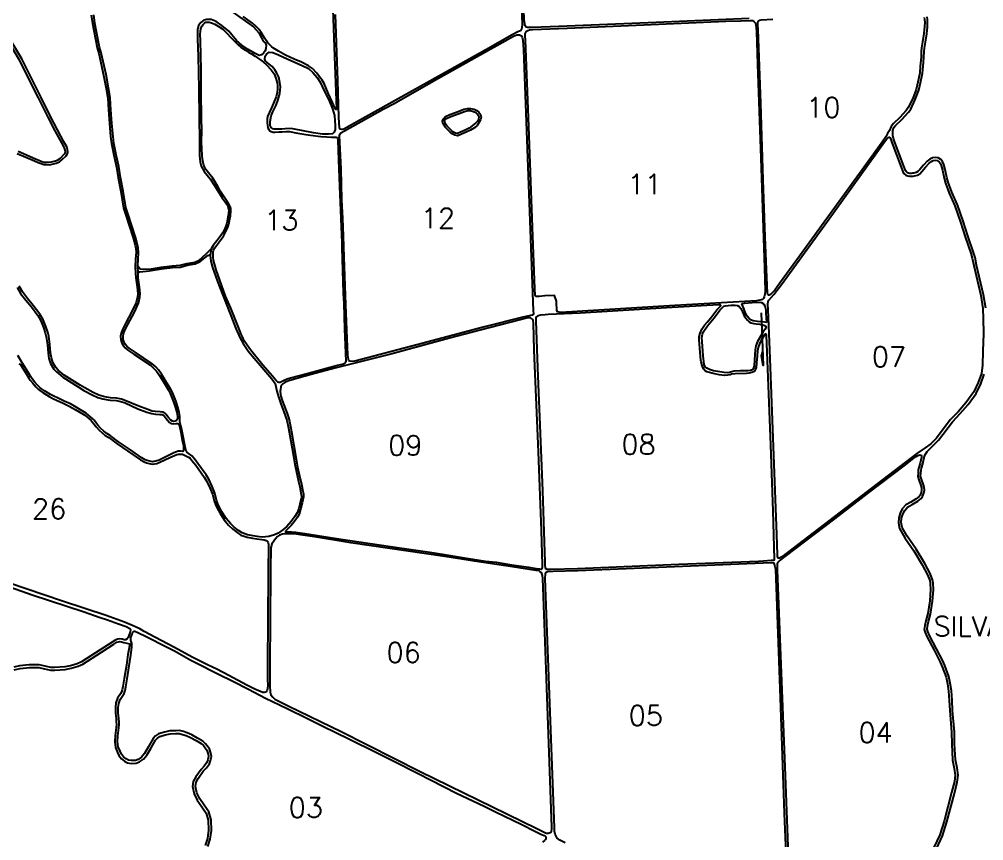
# Model space of a CAD drawing. Header units: millimetres. Extents: x 737971 to 745321, y 7825404 to 7835799.
# Drawn here: x 741548 to 743748, y 7827369 to 7829242 of the extents above; entities that cross this region are included whole.
import ezdxf
from ezdxf.enums import TextEntityAlignment as Align

# ---------------------------------------------------------------- set-up
doc = ezdxf.new("R2010")
doc.units = ezdxf.units.MM
for name, color, linetype in [('01140001341', 1, 'Continuous'), ('01140001341003', 5, 'Continuous'), ('01140001341004', 5, 'Continuous'), ('01140001341005', 5, 'Continuous'), ('01140001341006', 5, 'Continuous'), ('01140001341007', 5, 'Continuous'), ('01140001341008', 5, 'Continuous'), ('01140001341009', 5, 'Continuous'), ('01140001341010', 5, 'Continuous'), ('01140001341011', 5, 'Continuous'), ('01140001341012', 5, 'Continuous'), ('01140001341013', 5, 'Continuous'), ('01140001341015', 5, 'Continuous'), ('01140001341016', 5, 'Continuous'), ('01140001341017', 5, 'Continuous'), ('01140001341023', 5, 'Continuous'), ('01140001341026', 5, 'Continuous'), ('01140001341028', 5, 'Continuous'), ('MATO', 3, 'Continuous'), ('TEXTO', 7, 'Continuous')]:
    doc.layers.add(name, color=color, linetype=linetype)
doc.styles.add('Simplex', font='simplex.shx')

msp = doc.modelspace()

# ---------------------------------------------------------------- linework, layer by layer
at = {"layer": '01140001341'}
for points in [[(742022.1, 7829267.3), (742069.3, 7829233.4), (742082.3, 7829224.8), (742094.4, 7829210.8), (742100.6, 7829199.7), (742104.1, 7829192.3), (742109.4, 7829187.3), (742111, 7829182.6), (742110.4, 7829175.4), (742109, 7829169.8), (742104.8, 7829164.4), (742100.6, 7829160.7), (742095.1, 7829159.6), (742084.6, 7829164.2), (742069.9, 7829173.3), (742055.6, 7829182.8), (742043.5, 7829193.7), (742025.6, 7829214.6), (742009.8, 7829227.6), (741996.8, 7829237), (741985.3, 7829241.1), (741975.2, 7829241), (741969.2, 7829239.5), (741962.2, 7829234.8), (741956.6, 7829227.9), (741954.3, 7829218.1), (741954.1, 7829197.4), (741955.9, 7829156.7), (741957.5, 7829083.8), (741958.5, 7829015.5), (741958.7, 7828967.8), (741958.9, 7828931.5), (741960.1, 7828916), (741962.5, 7828906.8), (741969.5, 7828894.7), (741983.6, 7828878.3), (741993.5, 7828863.1), (742010.3, 7828834.9), (742022.6, 7828817.6), (742025.9, 7828806.8), (742024.5, 7828794.6), (742021.2, 7828777.3), (742017.1, 7828764.1), (742011.1, 7828754), (742003.7, 7828743.2), (741990, 7828725.7), (741985.7, 7828718.2), (741983.5, 7828703.4), (741985.1, 7828690.2), (741988.8, 7828676.1), (742000.1, 7828644.1), (742012, 7828612.4), (742030.1, 7828566.3), (742041.7, 7828536.6), (742051.4, 7828515), (742058.9, 7828502.9), (742070.8, 7828484.3), (742110, 7828438.3), (742124.3, 7828422.2), (742131.8, 7828411.1), (742135.1, 7828394.1), (742138.9, 7828380.6), (742144.6, 7828364.8), (742151.7, 7828347), (742158.1, 7828327.4), (742161.9, 7828309.4), (742170.5, 7828262.8), (742177, 7828223.3), (742184.6, 7828187.8), (742187.8, 7828175.6), (742191.1, 7828157.9), (742191.4, 7828153), (742190.8, 7828148), (742189.5, 7828143.1), (742185.2, 7828126.6), (742181.5, 7828116.6), (742176.4, 7828107.8), (742168.4, 7828096.3), (742157.9, 7828085), (742148.9, 7828077.5), (742138.7, 7828070.3), (742129.7, 7828066), (742117, 7828062.8), (742101.8, 7828061.3), (742090.5, 7828062.7), (742081, 7828064.2), (742068.8, 7828066.5), (742062.5, 7828068.3), (742055.9, 7828070.7), (742048.1, 7828075.9), (742038.4, 7828083.7), (742029.4, 7828092.4), (742019.7, 7828103.5), (742009.9, 7828118.9), (742003.8, 7828129.8), (742000.5, 7828137.2), (741997.9, 7828145.6), (741993.6, 7828161.1), (741987.9, 7828176.2), (741981, 7828191.7), (741974.2, 7828202.7), (741954.8, 7828228.7), (741946.5, 7828240.4), (741941.1, 7828246.2), (741930.1, 7828254.7), (741928.4, 7828257.2), (741927.6, 7828259.8), (741926.2, 7828267.2), (741924.9, 7828274.4), (741922.1, 7828287), (741919.8, 7828298.3), (741917.6, 7828309.6), (741915.1, 7828320.1), (741914.4, 7828323.9), (741914.2, 7828326.9), (741914, 7828330.7), (741913.9, 7828336.8), (741912.3, 7828346), (741909.7, 7828357.1), (741904.7, 7828371.5), (741897.1, 7828390.6), (741892.7, 7828399.2), (741881.4, 7828417.7), (741872.4, 7828432.6), (741865.4, 7828442.8), (741859.6, 7828449), (741850.5, 7828457.2), (741812.4, 7828482.7), (741798.5, 7828491.8), (741793.5, 7828496.2), (741789.7, 7828500.7), (741787, 7828505.6), (741784.9, 7828511.8), (741784.5, 7828518.5), (741785.9, 7828524.4), (741788.4, 7828532.7), (741795.2, 7828545.9), (741810.5, 7828574.3), (741819.8, 7828594.2), (741823.2, 7828608), (741823.4, 7828616.5), (741822.1, 7828631.3), (741819.4, 7828652.5), (741818.7, 7828663.2), (741818.1, 7828679.6), (741818.8, 7828695.2), (741819.8, 7828710.2), (741819.2, 7828719.7), (741817.5, 7828727.8), (741813.1, 7828745), (741795.7, 7828798.9), (741791.2, 7828812.5), (741784.6, 7828850.1), (741778.9, 7828880.9), (741775.1, 7828905.9), (741769.1, 7828932.8), (741763.9, 7828959.3), (741761.7, 7828974.8), (741759.3, 7829004.7), (741756.9, 7829035.5), (741755.4, 7829062.8), (741751.6, 7829084.6), (741745.7, 7829115.8), (741734.8, 7829165.3), (741731.1, 7829178.3), (741723.3, 7829217.3), (741720.3, 7829233), (741717.7, 7829251.6)], [(743752.7, 7828582.8), (743747.3, 7828613.2), (743731.4, 7828681.5), (743728, 7828698.4), (743724.9, 7828710.1), (743711.6, 7828747.9), (743701.2, 7828781.2), (743688.4, 7828818.5), (743675.2, 7828847.5), (743666.8, 7828870.3), (743663.9, 7828881), (743659.9, 7828899.6), (743656.8, 7828910.7), (743654, 7828917.3), (743650.3, 7828922), (743643.7, 7828926.1), (743637, 7828927), (743630.8, 7828926.2), (743625.1, 7828923.2), (743618.9, 7828918.6), (743610.5, 7828909.2), (743601.9, 7828899.3), (743597.9, 7828894.8), (743594.1, 7828892.5), (743588.7, 7828891.2), (743585.7, 7828890.6), (743582.3, 7828890.3), (743579.4, 7828890.5), (743576.2, 7828890.9), (743573.9, 7828891.8), (743570.9, 7828894.4), (743569.2, 7828896.9), (743565.6, 7828907.2), (743544.2, 7828963.2), (743542.1, 7828970), (743540.4, 7828976.6), (743540.9, 7828987.8), (743542, 7828994.6), (743546.7, 7829000), (743561.4, 7829013), (743576, 7829029.7), (743581.3, 7829037.1), (743591.8, 7829058.9), (743600.1, 7829079.9), (743603.9, 7829096.9), (743608.4, 7829118.7), (743609.6, 7829134), (743611.4, 7829155), (743611.8, 7829168.3), (743612.6, 7829175.8), (743614.8, 7829189.3), (743618, 7829208.8), (743619.5, 7829224.6), (743619.9, 7829234.7), (743619.3, 7829241.7), (743618.6, 7829247.2)], [(743640.2, 7827350.1), (743653.8, 7827379.7), (743663.5, 7827411.7), (743680.9, 7827476.8), (743687.4, 7827502.6), (743689.4, 7827518.3), (743687, 7827534.9), (743683.4, 7827553.2), (743681.5, 7827589.8), (743680.9, 7827616.4), (743676.9, 7827665.9), (743675.7, 7827689), (743674.2, 7827710.5), (743671.5, 7827727.7), (743668.3, 7827743.3), (743659.3, 7827768), (743654.5, 7827779), (743640.5, 7827806.2), (743624, 7827837), (743620.2, 7827845.8), (743618.9, 7827850.8), (743619.8, 7827858.3), (743622.1, 7827868.3), (743626.7, 7827885.3), (743631.1, 7827914.7), (743633, 7827941.2), (743632.3, 7827956.1), (743631.2, 7827963.8), (743625.4, 7827977.9), (743613.5, 7828001), (743593.6, 7828033.3), (743573.4, 7828063.1), (743562.2, 7828083), (743559.9, 7828094.1), (743560.5, 7828103.9), (743563.5, 7828113.2), (743567.6, 7828121.7), (743574.2, 7828129.2), (743584.8, 7828135.5), (743597.7, 7828143), (743605.5, 7828148.9), (743608.5, 7828153.5), (743611.6, 7828160.9), (743612.8, 7828168.2), (743612.2, 7828174.8), (743610.5, 7828180.5), (743605.8, 7828193.4), (743603.9, 7828199.8), (743604.5, 7828206.5), (743605, 7828213.4), (743606.1, 7828218.4), (743609.1, 7828228.1), (743613, 7828246.1), (743619.2, 7828256.4), (743631.5, 7828268.9), (743644.7, 7828282.2), (743676.6, 7828324.1), (743694.5, 7828342.7), (743712.2, 7828363.1), (743730.9, 7828388.9), (743741.5, 7828410.9), (743748.8, 7828433)], [(741536.4, 7827758.7), (741549.5, 7827761.5), (741570.8, 7827763.8), (741580.4, 7827763.8), (741592.3, 7827763.6), (741605.7, 7827760.7), (741618.9, 7827757.5), (741628.7, 7827757.6), (741652.4, 7827759.4), (741666.3, 7827762.1), (741682.2, 7827766.6), (741692.6, 7827771.5), (741714.2, 7827785.1), (741735.3, 7827799), (741763.4, 7827816.7), (741770.7, 7827821.6), (741773.9, 7827822.6), (741776.9, 7827822.9), (741781.2, 7827822.3), (741786.4, 7827820.7), (741799.8, 7827817.8), (741799.6, 7827815.6), (741798.4, 7827808.9), (741795.6, 7827793.1), (741792.1, 7827768.9), (741787.4, 7827739), (741784.2, 7827720.5), (741782.7, 7827712.5), (741781.1, 7827707.2), (741778.8, 7827703.5), (741772.2, 7827693.9), (741768.2, 7827683.5), (741767, 7827673.3), (741767, 7827659.7), (741768.6, 7827647.1), (741769.1, 7827639.1), (741769.3, 7827634.8), (741768.5, 7827626.9), (741766.2, 7827608.4), (741765.7, 7827594.4), (741767.3, 7827581.1), (741771.8, 7827570), (741775.1, 7827562.8), (741781.3, 7827555.4), (741787.7, 7827550.1), (741794.8, 7827546.6), (741803.8, 7827545), (741814.6, 7827545.5), (741821.7, 7827548.4), (741831.3, 7827554.7), (741839.1, 7827563.7), (741847.9, 7827579.1), (741858.7, 7827598.1), (741862.9, 7827602.8), (741868.3, 7827606.7), (741880.6, 7827610.1), (741892.2, 7827612.6), (741904.8, 7827613.1), (741912.4, 7827613.3), (741920.2, 7827611.3), (741928.5, 7827608.5), (741938.5, 7827604.1), (741951.2, 7827597.3), (741962.7, 7827590.2), (741967.7, 7827585.6), (741975.7, 7827575), (741978.7, 7827566.5), (741979.5, 7827560.8), (741978, 7827553.3), (741975.6, 7827547.1), (741969.7, 7827538.8), (741962.5, 7827531.5), (741950.3, 7827514.2), (741944.8, 7827504.1), (741943.2, 7827492.4), (741946.8, 7827475.6), (741954, 7827461), (741963.9, 7827445.9), (741974, 7827431.6), (741978.7, 7827415.5), (741979.6, 7827392.5), (741977.1, 7827373.5), (741971.8, 7827357.9)]]:
    msp.add_lwpolyline(points, dxfattribs=at)
at = {"layer": '01140001341003'}
msp.add_lwpolyline([(741977.8, 7827355.5), (741983.4, 7827372), (741986.1, 7827392.2), (741985.2, 7827416.6), (741980, 7827434.5), (741969.3, 7827449.5), (741959.6, 7827464.2), (741953, 7827477.8), (741949.8, 7827492.7), (741951.1, 7827502.1), (741955.8, 7827510.7), (741967.5, 7827527.3), (741974.7, 7827534.6), (741981.4, 7827544), (741984.3, 7827551.5), (741986, 7827560.6), (741985.1, 7827568.1), (741981.5, 7827578.1), (741972.5, 7827590), (741966.6, 7827595.4), (741954.5, 7827602.9), (741941.3, 7827609.9), (741930.9, 7827614.6), (741922.1, 7827617.5), (741913.2, 7827619.8), (741904.6, 7827619.6), (741891.4, 7827619.1), (741879.1, 7827616.4), (741865.5, 7827612.6), (741858.5, 7827607.7), (741853.4, 7827602), (741842.2, 7827582.3), (741833.8, 7827567.5), (741827, 7827559.6), (741818.7, 7827554.2), (741813.1, 7827552), (741804.2, 7827551.5), (741796.8, 7827552.8), (741791.3, 7827555.6), (741785.9, 7827560), (741780.7, 7827566.2), (741777.8, 7827572.6), (741773.7, 7827582.8), (741772.2, 7827594.6), (741772.7, 7827607.9), (741775, 7827626.2), (741775.9, 7827634.6), (741775.6, 7827639.4), (741775.1, 7827647.7), (741773.5, 7827660.1), (741773.5, 7827672.9), (741774.6, 7827681.9), (741778, 7827690.8), (741784.2, 7827699.9), (741787.1, 7827704.5), (741789, 7827711), (741790.6, 7827719.4), (741793.8, 7827737.9), (741798.5, 7827767.9), (741802, 7827792.2), (741804.3, 7827810.2), (741804.9, 7827815.3), (741804.8, 7827818.9), (741802.9, 7827822.8), (741802.3, 7827825.2), (741802.2, 7827828.3), (741802.4, 7827832.2), (741805.1, 7827839.5), (741806.3, 7827842.6), (741807.3, 7827844.7), (741808.4, 7827845.8), (741809.8, 7827846.4), (741811.6, 7827846.6), (741818.5, 7827843.8), (741839.1, 7827833.7), (741882.4, 7827811.9), (741902, 7827801.5), (741938.8, 7827780.8), (741966.2, 7827767), (741985.8, 7827757.1), (742001.1, 7827749.6), (742036.6, 7827731.5), (742070.4, 7827714.4), (742109.7, 7827694.2), (742141.3, 7827678.5), (742161.6, 7827668.6), (742202.6, 7827649.1), (742240.3, 7827630.3), (742299.6, 7827601.2), (742363, 7827569.8), (742402, 7827549.9), (742457.4, 7827521.9), (742545.5, 7827477.3), (742608.5, 7827447.3), (742634.5, 7827434.9), (742694.2, 7827405.6), (742723.8, 7827390.7), (742737.3, 7827384), (742744.8, 7827380.5), (742747.3, 7827379.1), (742748.9, 7827377.7), (742749.3, 7827375.6), (742749, 7827373.4), (742747.9, 7827371.3), (742746.2, 7827368.9), (742741, 7827365.5)], dxfattribs=at)
at = {"layer": '01140001341004'}
msp.add_lwpolyline([(743309.2, 7827153.1), (743295.4, 7827517.7), (743277.5, 7827985.4), (743277.4, 7827994.6), (743277.5, 7828000.6), (743278.7, 7828004.1), (743281.9, 7828007.3), (743295.1, 7828016.7), (743408, 7828102.4), (743485.3, 7828162.1), (743569.1, 7828225.7), (743585.7, 7828238.7), (743593.9, 7828244.9), (743597.9, 7828247.5), (743602.2, 7828248.6), (743605, 7828248), (743606.1, 7828246.3), (743606.3, 7828243.1), (743602.8, 7828229.9), (743599.8, 7828220), (743598.6, 7828214.3), (743598, 7828207), (743597.4, 7828199.1), (743599.6, 7828191.4), (743604.3, 7828178.5), (743605.8, 7828173.6), (743606.2, 7828168.4), (743605.3, 7828162.7), (743602.7, 7828156.6), (743600.6, 7828153.4), (743594.1, 7828148.4), (743581.5, 7828141.1), (743570, 7828134.3), (743562.1, 7828125.3), (743557.5, 7828115.6), (743554.1, 7828105.1), (743553.4, 7828093.6), (743556, 7828080.7), (743567.8, 7828059.7), (743588.1, 7828029.7), (743607.8, 7827997.8), (743619.5, 7827975.1), (743624.9, 7827962), (743625.8, 7827955.5), (743626.5, 7827941.3), (743624.6, 7827915.4), (743620.3, 7827886.6), (743615.8, 7827869.9), (743613.4, 7827859.5), (743612.2, 7827850.4), (743614.1, 7827843.6), (743618.2, 7827834.2), (743634.8, 7827803.1), (743648.6, 7827776.2), (743653.2, 7827765.5), (743662, 7827741.6), (743665.1, 7827726.5), (743667.8, 7827709.8), (743669.2, 7827688.6), (743670.4, 7827665.5), (743674.4, 7827616.1), (743675, 7827589.6), (743676.9, 7827552.4), (743680.6, 7827533.8), (743682.8, 7827518.3), (743681, 7827503.8), (743674.7, 7827478.4), (743657.3, 7827413.5), (743647.7, 7827382), (743634.4, 7827353.2)], dxfattribs=at)
at = {"layer": '01140001341005'}
msp.add_lwpolyline([(742792.9, 7827363.6), (742781.2, 7827369.8), (742775.2, 7827374.4), (742773.3, 7827377.6), (742770.1, 7827383.8), (742768.9, 7827390.7), (742768.6, 7827398.5), (742755.8, 7827743.6), (742747.3, 7827966.6), (742748.1, 7827977), (742749.9, 7827981.4), (742752.5, 7827983), (742764.9, 7827983.5), (742822.3, 7827985.3), (743263.2, 7828003), (743266.4, 7828003.2), (743268.1, 7828002.8), (743269.1, 7828001.5), (743271.5, 7827993.8), (743272.6, 7827988.3), (743283.2, 7827694.7), (743292.5, 7827431.7), (743302.2, 7827192)], dxfattribs=at)
at = {"layer": '01140001341006'}
msp.add_lwpolyline([(742119.4, 7827722.8), (742120.2, 7827707.2), (742122, 7827701.7), (742125.9, 7827696), (742130.6, 7827691.3), (742136.5, 7827688.3), (742162.5, 7827675.6), (742281.9, 7827617.9), (742462.5, 7827526.7), (742727, 7827397.4), (742738.8, 7827391.6), (742746.8, 7827387.6), (742750.3, 7827386.3), (742752.7, 7827385.7), (742754.5, 7827385.9), (742756.7, 7827386.4), (742758.9, 7827387.2), (742760.6, 7827388.2), (742762.1, 7827390.9), (742763, 7827395.2), (742763, 7827400.1), (742761.4, 7827440.8), (742757.4, 7827548.8), (742746.8, 7827843.7), (742742.3, 7827966.7), (742741.3, 7827973.9), (742739.9, 7827978.1), (742738.2, 7827980.2), (742735.6, 7827982.3), (742733.4, 7827983.8), (742726.3, 7827985.2), (742673, 7827993.5), (742586.1, 7828006.1), (742518.3, 7828016.6), (742304.4, 7828048.3), (742221.2, 7828061.6), (742189.4, 7828066.5), (742180.5, 7828067.8), (742170.3, 7828068.6), (742160.8, 7828068.8), (742152.8, 7828068.6), (742147.9, 7828068), (742141.5, 7828065.3), (742137, 7828062.2), (742133, 7828058), (742129.8, 7828054.2), (742126.9, 7828049.9), (742124.3, 7828045.5), (742123, 7828041.8), (742122, 7828037.7), (742121.5, 7828033.8), (742121.5, 7828032), (742121.5, 7828024.5), (742120.9, 7828000.8), (742120.2, 7827850.4), (742119.6, 7827792.9), (742119.2, 7827737)], close=True, dxfattribs=at)
at = {"layer": '01140001341007'}
msp.add_lwpolyline([(743255.9, 7828580.3), (743255.6, 7828592.4), (743256.2, 7828598), (743257.8, 7828601.4), (743268.9, 7828614.1), (743286.7, 7828637.4), (743391.5, 7828781.8), (743521.9, 7828962.7), (743527.1, 7828969.6), (743529.7, 7828972.3), (743532.2, 7828972.7), (743534.2, 7828971.4), (743536, 7828967.7), (743538, 7828961.1), (743559.5, 7828905), (743563.3, 7828893.9), (743566, 7828890), (743570.5, 7828886.2), (743574.6, 7828884.6), (743578.8, 7828884), (743582.5, 7828883.8), (743586.6, 7828884.2), (743590.1, 7828884.9), (743596.6, 7828886.4), (743602.1, 7828889.8), (743606.8, 7828895), (743615.3, 7828904.9), (743623.3, 7828913.7), (743628.6, 7828917.7), (743632.8, 7828919.9), (743637, 7828920.4), (743641.5, 7828919.8), (743645.9, 7828917.1), (743648.4, 7828913.9), (743650.7, 7828908.6), (743653.6, 7828898.1), (743657.5, 7828879.5), (743660.6, 7828868.3), (743669.2, 7828845), (743682.3, 7828816.1), (743695, 7828779.1), (743705.4, 7828745.9), (743718.7, 7828708.2), (743721.6, 7828696.9), (743725.1, 7828680.1), (743740.9, 7828611.9), (743746.2, 7828582.1), (743746.7, 7828559.8), (743747.1, 7828525), (743746.2, 7828485.1), (743744.9, 7828453.2), (743742.5, 7828434.5), (743735.4, 7828413.3), (743725.3, 7828392.2), (743707.1, 7828367.1), (743689.7, 7828347.1), (743671.7, 7828328.3), (743639.8, 7828286.5), (743627.3, 7828273.9), (743614.4, 7828264.8), (743595.2, 7828251.7), (743505.1, 7828182.7), (743287.7, 7828016.2), (743282.1, 7828013.1), (743279, 7828012.8), (743277.8, 7828015.6), (743277.3, 7828020.9), (743275.9, 7828067.1), (743260, 7828487.9)], close=True, dxfattribs=at)
at = {"layer": '01140001341008'}
for points in [[(742821.5, 7827989.7), (743052, 7827999.4), (743233.8, 7828006.2), (743245.5, 7828006.9), (743263.1, 7828008.3), (743269.4, 7828009.1), (743270.3, 7828009.3), (743270.4, 7828009.7), (743270.5, 7828011.7), (743267.4, 7828120.6), (743262, 7828271.7), (743252.7, 7828521.3), (743251.9, 7828523.9), (743251.1, 7828524.4), (743249.4, 7828524), (743248.2, 7828523), (743240.4, 7828510.1), (743236.2, 7828501.5), (743233.3, 7828493.2), (743232.2, 7828486.1), (743231.1, 7828474.1), (743229.9, 7828458.4), (743228.4, 7828447.3), (743226.6, 7828443.3), (743224.7, 7828439.8), (743222.6, 7828438), (743218.7, 7828436.2), (743213.1, 7828434.8), (743206.9, 7828434.3), (743181.2, 7828433.3), (743172.7, 7828432.4), (743169.1, 7828431.1), (743163.8, 7828430), (743156.4, 7828429.7), (743144.7, 7828431.2), (743131, 7828433.9), (743116.2, 7828437.9), (743112.4, 7828440.1), (743109.1, 7828443.7), (743107, 7828447.5), (743105.3, 7828452.6), (743103.3, 7828460.4), (743102.8, 7828464.7), (743101.3, 7828482.4), (743098.9, 7828510.8), (743099.1, 7828518), (743100.9, 7828526.1), (743105, 7828535.2), (743110.6, 7828544.1), (743116.8, 7828551), (743125.1, 7828561.2), (743139.4, 7828579.1), (743147.5, 7828587.9), (743147.8, 7828589), (743147.2, 7828589.9), (743146, 7828590.7), (743143.2, 7828590.8), (743024, 7828583.9), (742827.5, 7828571.5), (742754.4, 7828568.7), (742747.7, 7828568.1), (742736.9, 7828566.9), (742730.9, 7828565.8), (742727.8, 7828563.7), (742726.5, 7828561.3), (742725.9, 7828558.8), (742726.1, 7828554), (742730, 7828446.8), (742741.1, 7828166.9), (742746.7, 7828003.7), (742747, 7827997.9), (742747.8, 7827990.6), (742751.4, 7827988.1), (742761, 7827988.1)], [(743252, 7828550.5), (743243.3, 7828551.6), (743231.9, 7828552.9), (743222.2, 7828554), (743217.9, 7828555.4), (743212.5, 7828559.3), (743208.3, 7828565), (743204.6, 7828572), (743200.6, 7828582.2), (743198.2, 7828587.6), (743196.6, 7828590.2), (743196.3, 7828592.1), (743196.5, 7828593.2), (743197.2, 7828593.8), (743202, 7828594.4), (743219.5, 7828595.7), (743237, 7828596.7), (743241.3, 7828596), (743244.8, 7828594.1), (743246.5, 7828592), (743248.3, 7828588.3), (743250.1, 7828582.6), (743250.9, 7828577.8), (743251.1, 7828571.5)]]:
    msp.add_lwpolyline(points, close=True, dxfattribs=at)
at = {"layer": '01140001341009'}
msp.add_lwpolyline([(742734.4, 7827988.8), (742738.7, 7827988.3), (742740.1, 7827988.5), (742740.9, 7827989.6), (742741.6, 7827992), (742741.7, 7827997.5), (742739.1, 7828076.2), (742732.3, 7828255.5), (742722.7, 7828487.2), (742720.9, 7828549.2), (742720.2, 7828554.9), (742718.6, 7828557.5), (742716.2, 7828559.9), (742714.2, 7828560.8), (742710.8, 7828561.3), (742707.8, 7828560.8), (742690.5, 7828556.6), (742599.1, 7828533.3), (742529.2, 7828514.7), (742395.5, 7828478.5), (742267.6, 7828446.1), (742213.4, 7828431.6), (742200.3, 7828427.9), (742178.5, 7828422.1), (742164.8, 7828418.5), (742156.9, 7828415.5), (742153.5, 7828413.5), (742148.8, 7828410.5), (742145.5, 7828406.7), (742144.4, 7828403.6), (742143.4, 7828397.9), (742143.2, 7828394.1), (742143.4, 7828386.9), (742144.3, 7828382.5), (742147.7, 7828372.2), (742158.6, 7828343.2), (742161.9, 7828333.7), (742164, 7828325.7), (742169.1, 7828301), (742179.8, 7828238.5), (742182.6, 7828220.9), (742186.5, 7828203.7), (742191.6, 7828181.7), (742194.9, 7828165.8), (742196.2, 7828159.6), (742196.4, 7828156.4), (742196.2, 7828152.7), (742193.5, 7828138.9), (742186.2, 7828113.2), (742182.4, 7828106.8), (742177.1, 7828099.3), (742168.2, 7828087.8), (742162.2, 7828081.5), (742155.8, 7828075.6), (742155, 7828074.5), (742154.8, 7828073.7), (742155, 7828073.2), (742155.8, 7828072.9), (742160.1, 7828073), (742169.1, 7828072.8), (742178.6, 7828072.2), (742188.3, 7828071.1), (742199.1, 7828069.3), (742242.3, 7828062.2), (742271.2, 7828058.2), (742322.5, 7828050.1), (742347.9, 7828046.5), (742420.4, 7828035.7), (742484.4, 7828026.4), (742517.8, 7828021.4), (742567.8, 7828013.2), (742611.7, 7828006.5), (742635.8, 7828003.6), (742666.4, 7827998.9), (742709.5, 7827992.2), (742727.3, 7827989.6)], close=True, dxfattribs=at)
at = {"layer": '01140001341010'}
msp.add_lwpolyline([(743612.2, 7829245.8), (743612.8, 7829241), (743613.4, 7829234.5), (743613.1, 7829225), (743611.5, 7829209.6), (743608.4, 7829190.4), (743606.2, 7829176.6), (743605.3, 7829168.7), (743604.9, 7829155.4), (743603.1, 7829134.6), (743601.9, 7829119.6), (743597.5, 7829098.3), (743593.9, 7829081.8), (743585.8, 7829061.5), (743575.7, 7829040.4), (743570.9, 7829033.7), (743556.8, 7829017.6), (743541.7, 7829004.3), (743537.1, 7828997.1), (743533.1, 7828988), (743528.7, 7828981.5), (743524.2, 7828974.1), (743516.1, 7828961.7), (743464.7, 7828890.1), (743321.2, 7828693.5), (743282.2, 7828639), (743271.2, 7828624.3), (743261.4, 7828614.1), (743258.7, 7828612.8), (743256.8, 7828612.9), (743255.3, 7828614), (743254.4, 7828617.3), (743253.3, 7828653.2), (743249.6, 7828745.5), (743244.8, 7828875.6), (743239.8, 7829050.8), (743233, 7829218.8), (743232.4, 7829229.1), (743232.9, 7829234.8), (743234.2, 7829237.6), (743237.4, 7829239.7), (743240.2, 7829240.5), (743266.9, 7829242)], dxfattribs=at)
at = {"layer": '01140001341011'}
msp.add_lwpolyline([(742702.6, 7829194), (742702.2, 7829204), (742702.1, 7829208.4), (742703.2, 7829211.4), (742705.2, 7829214.4), (742707.8, 7829216.4), (742712, 7829217.6), (742719.7, 7829218.4), (742797.5, 7829221.4), (742972.4, 7829229), (743159.9, 7829237.2), (743194.1, 7829238.6), (743215.2, 7829239.3), (743220.2, 7829238.9), (743223.7, 7829236.7), (743226.9, 7829232.7), (743227.8, 7829229.4), (743229.3, 7829214.2), (743231.5, 7829139.5), (743239.2, 7828924.8), (743247.7, 7828674.6), (743249.4, 7828622.7), (743248.6, 7828614.8), (743247.2, 7828609.2), (743245.7, 7828604.8), (743243.5, 7828602.8), (743236.8, 7828601), (743229.7, 7828600.2), (743043.3, 7828589.1), (742783, 7828573.6), (742775.4, 7828574.6), (742774.5, 7828576.2), (742774, 7828578.8), (742773.3, 7828595.2), (742773.1, 7828599.3), (742768.6, 7828612), (742746.6, 7828611), (742733.4, 7828609.9), (742727.7, 7828609.8), (742725.6, 7828610.9), (742724.5, 7828612.5), (742723.8, 7828627.5), (742718.7, 7828767.7), (742709.4, 7829017.8)], close=True, dxfattribs=at)
at = {"layer": '01140001341012'}
for points in [[(742720.3, 7828576.7), (742720.5, 7828571.1), (742720.2, 7828568.6), (742718, 7828567.2), (742696.3, 7828562.5), (742609.3, 7828540.3), (742455, 7828499.7), (742313.6, 7828462.5), (742306.6, 7828461.4), (742302.2, 7828461.9), (742299.8, 7828463.2), (742298.5, 7828466.6), (742297.6, 7828476.3), (742292.9, 7828590.5), (742289.2, 7828699.2), (742287.2, 7828747.4), (742285.6, 7828787.5), (742283.8, 7828830.1), (742281.8, 7828901.2), (742278.6, 7828976.8), (742279.8, 7828980.6), (742281.7, 7828983.2), (742289.6, 7828987.3), (742377.9, 7829036.6), (742402.8, 7829050), (742492.3, 7829101), (742578.5, 7829149), (742630.6, 7829178.1), (742674.9, 7829203.2), (742682.9, 7829206.3), (742689.1, 7829206.1), (742693.1, 7829204.1), (742695, 7829200.7), (742696.6, 7829194.5), (742698.1, 7829172.2)], [(742525.5, 7828989.5), (742519, 7828995.8), (742514.8, 7829002.7), (742513.6, 7829009.6), (742515.6, 7829014.7), (742520, 7829020.2), (742530, 7829024.5), (742549.2, 7829031.6), (742561.7, 7829036.6), (742570.2, 7829038.6), (742577.2, 7829038.6), (742585.6, 7829036.5), (742591.7, 7829033.7), (742596.1, 7829030), (742599.9, 7829024.7), (742601.7, 7829018.6), (742600.1, 7829012.3), (742597.1, 7829006.9), (742592.5, 7828999.9), (742586.1, 7828994.5), (742577.1, 7828989), (742567.2, 7828984.2), (742556.6, 7828979.7), (742548.1, 7828976.3), (742541.4, 7828977.5), (742535.6, 7828980.4), (742530.8, 7828984.4)]]:
    msp.add_lwpolyline(points, close=True, dxfattribs=at)
at = {"layer": '01140001341013'}
msp.add_lwpolyline([(742085.9, 7829157.7), (742104.2, 7829144.5), (742112, 7829137.7), (742122.3, 7829126.9), (742128.9, 7829117.1), (742133.2, 7829107.5), (742136.4, 7829096.7), (742137.2, 7829091), (742137.1, 7829083.3), (742135.9, 7829074.9), (742133.5, 7829065.3), (742122.9, 7829040.1), (742114.4, 7829019.8), (742113.3, 7829015.1), (742113.1, 7829011.2), (742113.3, 7829005.9), (742113.9, 7829000.4), (742114.9, 7828994), (742117, 7828990.3), (742119.7, 7828987.8), (742122.6, 7828986.1), (742127.2, 7828984.7), (742130.5, 7828984.5), (742139.6, 7828984.9), (742147.5, 7828985.5), (742156.2, 7828985.8), (742163.9, 7828985.6), (742179, 7828983), (742201.3, 7828978.8), (742212.1, 7828977.4), (742235.9, 7828974.8), (742249.4, 7828973.9), (742259.9, 7828973.4), (742267.1, 7828973.1), (742271, 7828972.8), (742273, 7828971.9), (742273.8, 7828970.7), (742274.3, 7828966.6), (742276.1, 7828920.8), (742278.4, 7828861.4), (742283.6, 7828732), (742284, 7828721.8), (742286.7, 7828617), (742288.5, 7828594.5), (742289.9, 7828534.9), (742293.1, 7828463.4), (742292.7, 7828460.7), (742290.9, 7828458.4), (742289.2, 7828457), (742286.5, 7828455.8), (742273.6, 7828452.4), (742201.4, 7828432.7), (742166.2, 7828423.4), (742158.9, 7828421.1), (742152.1, 7828418.4), (742147.3, 7828416.1), (742144.3, 7828414.1), (742142.9, 7828413.4), (742140, 7828413.4), (742137.7, 7828414.6), (742132.9, 7828418.9), (742125.2, 7828428.1), (742103.4, 7828453.5), (742075.3, 7828488), (742067.7, 7828498.4), (742061.2, 7828508.9), (742056.7, 7828517.5), (742053, 7828525.6), (742049.9, 7828533.9), (742030.2, 7828582.8), (742018.4, 7828610.6), (741997.3, 7828670.3), (741990.8, 7828692.9), (741990.1, 7828698.8), (741990, 7828704.9), (741990.4, 7828711.6), (741991.2, 7828715.2), (741994.1, 7828721), (741999.8, 7828728.8), (742013.8, 7828747.2), (742017.7, 7828755.1), (742023.6, 7828768.1), (742026.3, 7828778), (742027.4, 7828782.9), (742029.4, 7828793.6), (742030.5, 7828804.6), (742030.3, 7828810.4), (742028.9, 7828814.9), (742026.2, 7828820.1), (742022.1, 7828826.3), (742006.9, 7828849.5), (742000.5, 7828860.6), (741993.8, 7828872.2), (741989.1, 7828879.3), (741982.3, 7828887.9), (741973.2, 7828899.6), (741970, 7828905.6), (741968.3, 7828911.1), (741966.3, 7828919), (741964.8, 7828929.6), (741964.1, 7828947.9), (741963.8, 7828961.2), (741963.9, 7828988.1), (741963.6, 7829016.3), (741963.6, 7829027.6), (741963.1, 7829065.4), (741962.8, 7829100.1), (741962.4, 7829126.4), (741961.9, 7829159.5), (741960.9, 7829194), (741960.7, 7829207.4), (741961.1, 7829214.4), (741962.2, 7829219.9), (741964.3, 7829225.8), (741967.1, 7829230.1), (741970.7, 7829233.3), (741973.4, 7829234.9), (741976.3, 7829235.5), (741980.7, 7829235.3), (741986.4, 7829233.6), (741993.7, 7829230.7), (742001.9, 7829226), (742011.8, 7829219), (742021.4, 7829210.4), (742030.7, 7829200.3), (742047.3, 7829183.8), (742053.3, 7829178.3), (742063.7, 7829171.3), (742071.5, 7829166.4), (742077.8, 7829162.7)], close=True, dxfattribs=at)
at = {"layer": '01140001341015'}
msp.add_lwpolyline([(743212.6, 7829243.6), (743000.4, 7829234.6), (742778.6, 7829225.2), (742718.6, 7829223.1), (742706.8, 7829223.1), (742703.8, 7829224), (742702.5, 7829226), (742701, 7829230.3), (742700.7, 7829232.3), (742699.9, 7829241.2), (742691.6, 7829442.3)], dxfattribs=at)
at = {"layer": '01140001341016'}
msp.add_lwpolyline([(742268.2, 7829252.6), (742273.5, 7829102.2), (742276.4, 7829018.2), (742277.8, 7828994.1), (742278.3, 7828992.7), (742280, 7828991.7), (742282.5, 7828991.2), (742285, 7828991.2), (742288.1, 7828992), (742305.8, 7829001.8), (742451.9, 7829083.6), (742619, 7829177), (742670.6, 7829206.6), (742685.2, 7829213.7), (742692.9, 7829217.3), (742694.5, 7829220.4), (742695.2, 7829223.2), (742695.4, 7829230.1), (742691.2, 7829352.2)], dxfattribs=at)
at = {"layer": '01140001341017'}
msp.add_lwpolyline([(742260.8, 7829329.9), (742267.1, 7829156.6), (742271.4, 7829036.6), (742270.9, 7829035.9), (742270, 7829036.4), (742269.5, 7829037.3), (742266.6, 7829041.6), (742262.5, 7829052.2), (742252.8, 7829073), (742243.1, 7829095.2), (742238.6, 7829102.8), (742232.6, 7829110.6), (742226.5, 7829118.6), (742216.4, 7829129.6), (742207.6, 7829135.9), (742192, 7829143.8), (742174.8, 7829151), (742154.9, 7829160), (742139.4, 7829169), (742128.1, 7829175.9), (742122.9, 7829180), (742114.9, 7829188.3), (742107.9, 7829198.2), (742099.9, 7829211.5), (742095, 7829218.4), (742087.6, 7829226.2), (742080.2, 7829232.7), (742058.9, 7829247.9)], dxfattribs=at)
at = {"layer": '01140001341023'}
msp.add_lwpolyline([(741475, 7827965.3), (741577.4, 7827929.4), (741695.8, 7827890.4), (741729.9, 7827878.4), (741749.3, 7827872.2), (741774.2, 7827863.6), (741791.3, 7827857.4), (741800, 7827852.7), (741801.7, 7827849.9), (741800.9, 7827845), (741795.9, 7827831.8), (741793.6, 7827829.1), (741790.1, 7827827.1), (741787, 7827826.8), (741782.6, 7827828.2), (741777, 7827829), (741772.7, 7827828.5), (741768.1, 7827827.1), (741760.1, 7827821.7), (741732, 7827804), (741711, 7827790.1), (741689.8, 7827776.8), (741680.1, 7827772.2), (741664.9, 7827767.9), (741651.6, 7827765.4), (741628.5, 7827763.6), (741619.6, 7827763.5), (741607.1, 7827766.5), (741593, 7827769.5), (741580.5, 7827769.8), (741570.5, 7827769.8), (741548.5, 7827767.4), (741535.2, 7827764.6)], dxfattribs=at)
at = {"layer": '01140001341026'}
msp.add_lwpolyline([(741546.9, 7828456.1), (741549.6, 7828455.2), (741550.7, 7828454.4), (741555.3, 7828447.4), (741559, 7828441), (741564, 7828432.6), (741569.4, 7828423.7), (741572.9, 7828418.8), (741578.5, 7828411.8), (741585.7, 7828403.7), (741591.4, 7828397.7), (741595.1, 7828395.1), (741602.1, 7828389.8), (741606.2, 7828387.7), (741616.1, 7828381.6), (741625.6, 7828376.7), (741632.7, 7828373.3), (741647.9, 7828366.4), (741661.9, 7828359.7), (741675.2, 7828352.3), (741684.6, 7828346.9), (741693.9, 7828341.3), (741697, 7828339), (741702, 7828335), (741707.2, 7828330.7), (741711.5, 7828326.7), (741714.2, 7828324.2), (741718.1, 7828319.2), (741723, 7828312.6), (741730.2, 7828305.3), (741736.8, 7828298.5), (741744.1, 7828292.7), (741751.8, 7828288), (741771.4, 7828274.1), (741795.7, 7828256.9), (741824.3, 7828237.5), (741833, 7828232.4), (741837.8, 7828230.7), (741844.2, 7828228.7), (741847.8, 7828227.9), (741852.1, 7828227.3), (741856.1, 7828227.8), (741861.3, 7828229.2), (741868.7, 7828231.7), (741891, 7828242.3), (741902.2, 7828247.3), (741907.2, 7828249.2), (741910.8, 7828250.1), (741914.5, 7828250.3), (741919.8, 7828250), (741923.4, 7828249), (741929.3, 7828246), (741933.8, 7828243.5), (741937.4, 7828240.9), (741941.8, 7828236.1), (741950.4, 7828225.4), (741969.6, 7828198), (741975.6, 7828188), (741982.7, 7828173.1), (741988.4, 7828159.3), (741992.7, 7828144), (741995.4, 7828135.3), (741998.9, 7828127.3), (742005.2, 7828116.1), (742015.2, 7828100.2), (742025.4, 7828088.6), (742034.7, 7828079.5), (742044.8, 7828071.4), (742053.4, 7828065.8), (742060.8, 7828063), (742067.6, 7828061.1), (742080, 7828058.8), (742089.7, 7828057.2), (742101.1, 7828055.9), (742106.1, 7828055.1), (742111.4, 7828053.3), (742113.8, 7828050.9), (742115.5, 7828047.7), (742116.5, 7828044.5), (742116.6, 7828041.9), (742116.1, 7828032.6), (742116, 7828024.6), (742115.4, 7828000.9), (742114.7, 7827850.5), (742114.1, 7827792.9), (742114.2, 7827736.9), (742114.5, 7827722.7), (742113.8, 7827715.6), (742113.3, 7827711.8), (742111.7, 7827709.2), (742109.2, 7827707.4), (742106.4, 7827706.4), (742103.5, 7827706.8), (742085, 7827714.5), (742067, 7827723.3), (742025.9, 7827745.7), (741998.3, 7827759.9), (741979, 7827769), (741942.2, 7827787.6), (741901.8, 7827809.4), (741857, 7827832.8), (741833, 7827846.1), (741822.9, 7827851.8), (741814.8, 7827855.9), (741807.7, 7827859.1), (741788.2, 7827866.9), (741745.9, 7827882.5), (741646.1, 7827914.8), (741441.8, 7827983.9)], dxfattribs=at)
at = {"layer": '01140001341028'}
for points in [[(741712.2, 7829251), (741714.9, 7829232.1), (741717.9, 7829216.3), (741725.8, 7829177), (741729.5, 7829163.9), (741740.3, 7829114.7), (741746.2, 7829083.7), (741749.9, 7829062.2), (741751.4, 7829035.1), (741753.8, 7829004.3), (741756.2, 7828974.2), (741758.4, 7828958.3), (741763.8, 7828931.7), (741769.7, 7828904.9), (741773.5, 7828880), (741779.2, 7828849.1), (741785.9, 7828811.2), (741790.4, 7828797.2), (741807.9, 7828743.5), (741812.1, 7828726.6), (741813.7, 7828719), (741814.3, 7828710.2), (741813.3, 7828695.5), (741812.4, 7828675.7), (741813.9, 7828652), (741816.6, 7828630.7), (741817.9, 7828616.3), (741817.7, 7828608.8), (741814.6, 7828596), (741805.6, 7828576.8), (741790.3, 7828548.5), (741783.3, 7828534.8), (741780.6, 7828525.9), (741779, 7828519), (741779.5, 7828510.8), (741782, 7828503.4), (741785.2, 7828497.5), (741789.6, 7828492.3), (741795.1, 7828487.4), (741809.4, 7828478.1), (741847.2, 7828452.8), (741855.8, 7828445.1), (741861.1, 7828439.4), (741867.8, 7828429.6), (741876.7, 7828414.8), (741887.9, 7828396.5), (741892.1, 7828388.3), (741899.5, 7828369.6), (741904.4, 7828355.5), (741907, 7828344.9), (741908.4, 7828336.3), (741908.5, 7828331.7), (741907.3, 7828328.4), (741905.7, 7828326.5), (741903.8, 7828325.6), (741900, 7828325), (741897.1, 7828325.6), (741893.6, 7828327.5), (741887.3, 7828334.7), (741882.5, 7828341.3), (741880, 7828343.6), (741875.1, 7828346.1), (741868.9, 7828346.5), (741858.9, 7828347.2), (741851.3, 7828348.6), (741840.8, 7828351.8), (741820.9, 7828359.6), (741791, 7828372.1), (741780.8, 7828375.5), (741769.8, 7828377.9), (741755.9, 7828379), (741747.1, 7828380.1), (741740.1, 7828381.5), (741729.5, 7828384.9), (741716.5, 7828391), (741697.1, 7828401.4), (741686.8, 7828407.7), (741650.2, 7828430.6), (741636.4, 7828441.9), (741630.9, 7828447.6), (741624, 7828458.9), (741621, 7828469.6), (741619.3, 7828480.9), (741617.8, 7828500.1), (741615.2, 7828518.9), (741613.2, 7828528.4), (741608.6, 7828541.2), (741602.2, 7828556.5), (741594.6, 7828569.4), (741579.7, 7828589.2), (741566.8, 7828604.8), (741555.3, 7828620), (741547.6, 7828633)], [(741543.2, 7828935.8), (741582.3, 7828918.9), (741590.8, 7828915.2), (741597.9, 7828912.7), (741603.8, 7828911), (741608.9, 7828910.4), (741616.7, 7828910.3), (741622.8, 7828911.4), (741632.3, 7828914), (741639.7, 7828916.8), (741645.2, 7828921.4), (741654.5, 7828930.3), (741657.3, 7828934.3), (741658.5, 7828937.2), (741658.8, 7828939.9), (741658.1, 7828944.8), (741656.1, 7828951.2), (741649.4, 7828962.7), (741634.9, 7828989.9), (741618.5, 7829021.4), (741596.9, 7829065), (741553.3, 7829151.4), (741513.1, 7829218.4)]]:
    msp.add_lwpolyline(points, dxfattribs=at)
at = {"layer": 'MATO'}
for points in [[(741545.4, 7828940.8), (741584.5, 7828924), (741592.8, 7828920.3), (741599.5, 7828917.9), (741604.9, 7828916.4), (741609.3, 7828915.9), (741616.3, 7828915.8), (741621.6, 7828916.8), (741630.6, 7828919.2), (741636.9, 7828921.7), (741641.5, 7828925.5), (741650.3, 7828933.9), (741652.4, 7828936.9), (741653.1, 7828938.6), (741653.2, 7828939.8), (741652.7, 7828943.6), (741651.1, 7828949), (741644.6, 7828960.1), (741630, 7828987.3), (741613.6, 7829019), (741591.9, 7829062.5), (741548.5, 7829148.8), (741508.5, 7829215.4)], [(741818.1, 7828679.6), (741823.8, 7828673), (741844, 7828672.4), (741871.6, 7828676.7), (741896.8, 7828679.6), (741914.8, 7828680.9), (741929.7, 7828684.8), (741948, 7828688.2), (741957.9, 7828692.9), (741974.6, 7828707.5), (741985.7, 7828718.2)], [(741818.7, 7828663.2), (741823.2, 7828666.2), (741844.2, 7828668.4), (741872.1, 7828672.7), (741897.1, 7828675.6), (741915.4, 7828676.9), (741930.5, 7828680.9), (741949.2, 7828684.4), (741960.1, 7828689.6), (741978, 7828703.1), (741981.9, 7828704.4), (741983.5, 7828703.4)], [(741542.8, 7828630.3), (741550.7, 7828616.9), (741562.5, 7828601.3), (741575.4, 7828585.8), (741590, 7828566.4), (741597.3, 7828554), (741603, 7828538.9), (741606.7, 7828526.9), (741609.3, 7828517.5), (741612.3, 7828499.5), (741613.8, 7828480.3), (741615.6, 7828468.4), (741618.9, 7828456.7), (741626.5, 7828444.2), (741632.7, 7828437.9), (741646.9, 7828426.1), (741682, 7828403.6), (741695.2, 7828395.5), (741713.8, 7828385.6), (741727.2, 7828379.1), (741738.7, 7828376.2), (741746.2, 7828374.6), (741755.3, 7828373.5), (741769, 7828372.4), (741779.3, 7828370.2), (741789, 7828366.9), (741818.3, 7828353.7), (741839, 7828345.8), (741850, 7828343.3), (741858.2, 7828341.7), (741868.6, 7828341), (741873.6, 7828340.7), (741876.8, 7828339), (741878.4, 7828337.6), (741883, 7828331.3), (741890.1, 7828323.2), (741895.2, 7828320.3), (741899.8, 7828319.4), (741905.5, 7828320.3), (741909.1, 7828320.3), (741911.3, 7828319.4), (741912.7, 7828316.1), (741914.8, 7828308.1), (741916.4, 7828300.3), (741917.5, 7828294.7), (741919.4, 7828281.6), (741920.8, 7828275.1), (741922.4, 7828270), (741922.8, 7828263.9), (741922.2, 7828259.9), (741920.9, 7828256.5), (741915.3, 7828257), (741910.2, 7828256.8), (741906.2, 7828255.9), (741900.3, 7828253.5), (741888.6, 7828247.3), (741866.7, 7828236.8), (741859.7, 7828234.5), (741855.1, 7828233.2), (741852.2, 7828232.8), (741848.8, 7828233.3), (741845.6, 7828234), (741839.6, 7828235.9), (741835.3, 7828237.4), (741827.3, 7828242.2), (741798.9, 7828261.5), (741774.5, 7828278.6), (741754.9, 7828292.6), (741747.2, 7828297.2), (741740.4, 7828302.6), (741734.1, 7828309.1), (741727.2, 7828316.1), (741722.5, 7828322.6), (741718.3, 7828327.9), (741715.3, 7828330.7), (741710.8, 7828334.8), (741705.5, 7828339.2), (741700.3, 7828343.4), (741696.9, 7828345.9), (741687.4, 7828351.6), (741677.9, 7828357.1), (741664.4, 7828364.6), (741650.2, 7828371.3), (741635, 7828378.3), (741628, 7828381.6), (741618.8, 7828386.4), (741608.9, 7828392.4), (741605.1, 7828394.5), (741598.3, 7828399.5), (741595.1, 7828401.9), (741589.7, 7828407.4), (741582.7, 7828415.4), (741577.3, 7828422.2), (741574, 7828426.7), (741568.7, 7828435.5), (741563.7, 7828443.7), (741560, 7828450.3), (741554.7, 7828458.2), (741544.3, 7828475.3)]]:
    msp.add_lwpolyline(points, dxfattribs=at)
for points in [[(742117.1, 7829140.1), (742109.6, 7829146.5), (742108, 7829151.2), (742108.8, 7829157.8), (742112.1, 7829162.2), (742117.8, 7829166.9), (742125.9, 7829166.2), (742139.1, 7829160.4), (742160.7, 7829151), (742193.4, 7829136.4), (742207.9, 7829129.4), (742217.7, 7829120.4), (742227.1, 7829109.2), (742234.4, 7829098.4), (742245.2, 7829075.3), (742255.2, 7829054.4), (742262.1, 7829037.5), (742267.2, 7829022.3), (742268, 7829010.1), (742268.6, 7828999.9), (742268.3, 7828990.3), (742266.5, 7828984.1), (742262.7, 7828980.8), (742253.4, 7828979.8), (742239.6, 7828980.1), (742218.9, 7828983.2), (742171.6, 7828991.8), (742164.1, 7828992.6), (742154, 7828992.3), (742147.1, 7828991.3), (742137.2, 7828990.9), (742129.2, 7828991.4), (742126, 7828991.9), (742122.5, 7828994.8), (742120.5, 7828999.4), (742119.8, 7829008.5), (742122.6, 7829022), (742126.5, 7829030.5), (742133.8, 7829046), (742138.4, 7829059), (742142.2, 7829072.7), (742143.6, 7829087.8), (742142.5, 7829097.9), (742139.8, 7829109.7), (742134.7, 7829120.3), (742130.7, 7829126.9), (742124.8, 7829134)], [(742529, 7828993.1), (742522.9, 7828998.9), (742519.6, 7829004.5), (742518.6, 7829010), (742518.8, 7829012.5), (742522.7, 7829015.9), (742531.9, 7829019.8), (742551, 7829026.9), (742563.2, 7829031.8), (742570.8, 7829033.6), (742576.6, 7829033.6), (742584, 7829031.7), (742589, 7829029.4), (742592.4, 7829026.6), (742595.3, 7829022.4), (742596.5, 7829018.5), (742595.3, 7829013.9), (742593.4, 7829009.4), (742588.6, 7829004.7), (742574.4, 7828993.2), (742565.2, 7828988.8), (742554.7, 7828984.4), (742547.5, 7828981.5), (742543, 7828982.3), (742538.4, 7828984.6), (742534.1, 7828988.1)], [(743146.1, 7828578.4), (743150.5, 7828583.3), (743154.9, 7828587.4), (743158.2, 7828588.6), (743171.7, 7828589.7), (743181, 7828590.3), (743186.1, 7828589.5), (743190.3, 7828586.7), (743193.5, 7828582.7), (743197.9, 7828574.6), (743201.4, 7828565.8), (743204.9, 7828560.2), (743208.8, 7828555.9), (743213, 7828552.2), (743216.7, 7828550), (743223.2, 7828548), (743228.4, 7828547.6), (743237.2, 7828546.6), (743242.2, 7828545.8), (743248, 7828543.3), (743251.2, 7828541.5), (743251.5, 7828539.7), (743248.4, 7828534.8), (743244.2, 7828527.7), (743232.2, 7828507.4), (743227.7, 7828497.1), (743226.2, 7828487.9), (743225.1, 7828465.3), (743224.3, 7828451.5), (743222.5, 7828446.7), (743220.1, 7828442.7), (743215.9, 7828441.2), (743210.2, 7828440.6), (743193.2, 7828440.2), (743178.9, 7828439.7), (743170.1, 7828437.5), (743164.1, 7828435.6), (743155.9, 7828436.2), (743131.2, 7828440.1), (743122, 7828442.9), (743115.9, 7828446.5), (743112.5, 7828449.3), (743110.2, 7828454.6), (743108.2, 7828474.6), (743105.4, 7828507), (743105.1, 7828516.4), (743106.2, 7828523.5), (743107.5, 7828528.6), (743117.4, 7828543.1), (743132.8, 7828561)]]:
    msp.add_lwpolyline(points, close=True, dxfattribs=at)
at = {"layer": 'TEXTO'}
msp.add_lwpolyline([(743240.3, 7828572.5), (743244.9, 7828452.3), (743241, 7828474.4), (743243.7, 7828484.3)], dxfattribs=at)

# ---------------------------------------------------------------- texts
at = {"layer": 'TEXTO', "linetype": 'Continuous', "style": 'Simplex'}
for s, p in [('10', (743382, 7829040.8)), ('11', (742974.3, 7828866.1)), ('13', (742145.7, 7828783.6)), ('12', (742502.9, 7828788.5)), ('07', (743531.7, 7828472.3)), ('09', (742428.4, 7828270.3)), ('08', (742960.5, 7828272.6)), ('26', (741616, 7828125.5)), ('06', (742424.7, 7827797.9)), ('05', (742977.1, 7827654.2)), ('04', (743501.2, 7827615.4)), ('03', (742201.5, 7827444.5))]:
    msp.add_text(s, height=45.5, dxfattribs=at).set_placement(p, align=Align.MIDDLE_CENTER)
at = {"layer": 'TEXTO', "insert": (743612, 7827955.1), "char_height": 45, "width": 1351.701, "attachment_point": 1, "style": 'Simplex'}
msp.add_mtext('{\\Fsimplex.shx;\\W6.86299; }FAZENDA SÃO MARCOS\\P{\\Fsimplex.shx;\\W0.70510; }SILVANA VILELA DE SOUZA MACHADO', dxfattribs=at)

doc.saveas('drawing.dxf')
